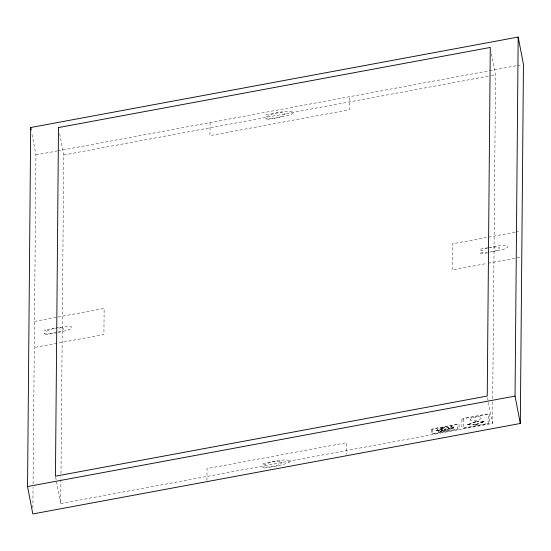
<?xml version="1.0" encoding="UTF-8"?>
<svg xmlns="http://www.w3.org/2000/svg" width="551" height="551" viewBox="0 0 551 551"><rect width="100%" height="100%" fill="white"/><g stroke="black" fill="none" stroke-linecap="round" stroke-linejoin="round"><path stroke-width="0.41" stroke-dasharray="2.75 2.07" d="M32.867 507.939L33.053 487.325M33.081 483.888L35.953 154.9L31.641 132.495M492.69 401.913L492.504 423.437L60.72 503.566L60.954 476.884M60.982 473.44L63.764 154.948L59.294 131.71M206.935 480.341L207.038 468.605L346.324 442.756L346.221 454.485M210.055 122.591L209.945 135.629L349.231 109.78L349.341 96.742M492.725 398.476L495.549 74.812L491.079 51.58M440.979 428.471L441.379 429.394L443.094 429.002L439.684 430.09L435.855 430.448L441.503 428.251L441.179 428.595L441.592 429.305M442.012 428.244L441.985 428.657M453.404 428.175L453.335 427.817M445.807 428.292L447.694 427.266L442.508 427.975M449.072 428.024L448.431 428.402L447.956 427.693L451.448 426.605L450.498 427.059C456.008 426.15 453.067 428.823 448.955 427.982M442.26 428.12L441.757 428.726L445.924 428.327M437.769 429.484L437.597 430.145L436.757 430.31L442.239 429.222M452.915 428.368L453.872 427.831L452.474 427.845M470.203 423.664L466.766 424.855L469.962 424.862M472.627 422.672L475.837 421.481L479.033 421.487M471.071 423.588L468.57 424.518L471.064 424.525M473.337 422.748L475.83 421.818L478.323 421.818M471.298 423.588L469.032 424.435L471.291 424.435M473.564 422.748L475.83 421.901L478.089 421.908M478.075 423.602L475.809 424.442L473.55 424.442M480.341 422.755L482.607 421.914L480.348 421.908M478.302 423.602L475.809 424.532L473.323 424.525M480.568 422.755L483.069 421.832L480.582 421.825M479.012 423.678L475.802 424.869L472.606 424.862M481.436 422.686L484.873 421.494L481.677 421.487M442.074 428.127L442.646 427.982M441.22 430.972L442.398 430.655L441.95 429.876L437.694 430.73L438.389 431.447L441.344 430.985M444.974 429.945L440.111 431.378L445.594 430.737M451.455 427.941L448.025 429.022L450.25 429.208M445.483 430.717L447.508 430.076M453.074 428.368L450.188 429.284L447.688 429.077L453.136 427.748M57.862 332.157L62.125 330.572L63.62 328.94L62.463 327.962L57.724 327.955M440.945 431.247L445.311 429.89L444.085 429.87L447.977 429.484L448.328 430.221L447.453 430.145M487.456 248.157L484.308 249.183L482.793 250.264L480.83 250.629L481.271 249.541L480.286 249.204L487.697 247.73M442.976 427.838L444.478 427.583M58.496 332.515L67.394 330.214A12.039 2.17 -10.9 0 0 71.699 328.114L71.706 327.012L69.412 326.461L56.243 327.79M55.961 332.618L49.68 333.665L44.128 333.727L44.996 334.354L44.541 334.76L56.967 332.811M489.791 252.144C493.007 251.153 497.705 251.201 499.585 248.033L499.296 247.447L497.036 246.876L490.39 247.53M54.721 328.052L44.321 330.111L45.306 330.448L44.872 331.537L46.828 331.179L50.279 329.395L56.98 328.024M488.441 247.585C494.729 246.717 501.376 244.499 507.671 246.104L507.657 247.206A12.039 2.17 -10.9 0 1 503.359 249.307L490.638 252.358M439.739 431.357L440.559 431.199M35.953 154.9L57.111 150.974M57.958 150.816L488.751 70.872M489.598 70.714L516.68 65.686M517.527 65.528L521.756 64.742M63.764 154.948L490.48 75.756M491.32 75.597L495.549 74.812M34.499 321.391L104.139 308.464L103.912 334.54L34.272 347.467M515.033 232.212L452.357 243.845L452.13 269.914L486.946 263.454M515.805 232.067L520.447 231.206M488.496 263.171L514.806 258.288M517.127 257.854L520.998 257.138M487.807 252.854L480.506 253.853L480.954 253.439L480.086 252.819L486.87 252.62M444.519 430.951L445.056 430.875M444.795 429.849L447.749 429.56L448.011 430.117M450.821 426.977C451.916 425.606 455.601 427.831 452.853 427.659M439.119 431.385L437.962 430.724L441.73 429.966L442.143 430.682M475.837 421.563L478.798 421.57M481.45 421.577L484.419 421.577M467.227 424.773L470.189 424.773M472.841 424.78L475.809 424.787M448.211 427.666L448.576 428.21M487.559 397.712L492.504 423.437M55.61 477.014L60.72 503.566M263.419 464.913L265.375 464.645C270.004 461.648 276.561 460.664 281.885 461.821L282.167 462.406C278.048 466.573 270.334 467.51 264.597 466.842L262.675 467.2L263.543 467.82L263.096 468.226L277.05 465.981L285.941 463.68A12.039 2.17 -10.9 0 0 290.246 461.58L290.253 460.478C281.155 458.721 271.877 462.241 262.875 463.577L263.86 463.921L263.419 464.913M266.464 116.295L268.42 116.02C273.048 113.031 279.598 112.046 284.929 113.203L285.211 113.788C281.093 117.955 273.379 118.892 267.634 118.224L265.72 118.575L266.588 119.195L266.133 119.608L280.087 117.356L288.986 115.063A12.039 2.17 -10.9 0 0 293.29 112.962L293.297 111.86C284.199 110.104 274.921 113.623 265.913 114.959L266.898 115.297L266.464 116.295M431.261 429.759L431.233 433.603A3.712 0.668 -10.9 0 0 434.877 433.609L455.429 429.794A3.712 0.668 -10.9 0 0 459.086 428.437L459.121 424.587A3.712 0.668 -10.9 0 0 455.477 424.58L434.918 428.396A3.712 0.668 -10.9 0 0 431.261 429.759M432.659 429.498L432.625 433.348A2.3 0.413 -10.9 0 0 434.877 433.348L455.429 429.532A2.3 0.413 -10.9 0 0 457.695 428.692L457.729 424.849A2.3 0.413 -10.9 0 0 455.47 424.842L434.918 428.657A2.3 0.413 -10.9 0 0 432.659 429.498M461.945 419.373L461.876 427.92A3.712 0.668 -10.9 0 0 465.519 427.92L486.072 424.112A3.712 0.668 -10.9 0 0 489.729 422.748L489.805 414.207A3.712 0.668 -10.9 0 0 486.161 414.2L465.602 418.016A3.712 0.668 -10.9 0 0 461.945 419.373M463.343 419.118L463.267 427.659A2.3 0.413 -10.9 0 0 465.519 427.666L486.078 423.85A2.3 0.413 -10.9 0 0 488.338 423.01L488.413 414.462A2.3 0.413 -10.9 0 0 486.154 414.462L465.602 418.278A2.3 0.413 -10.9 0 0 463.343 419.118M470.34 419.256L470.327 420.227L471.704 420.792L475.844 420.282L479.769 419.297L481.471 418.161L481.478 417.183C477.813 416.225 473.495 417.224 470.34 419.256"/><path stroke-width="0.83" d="M27.55 486.567L30.684 127.522L518.181 37.048L523.45 64.433L520.316 423.478L32.819 513.952L27.55 486.567L515.047 396.1L518.181 37.048M515.047 396.1L520.316 423.478M30.684 127.522L31.159 130.008M58.496 127.563L55.451 476.188L487.236 396.052L490.28 47.434L58.496 127.563"/></g></svg>
